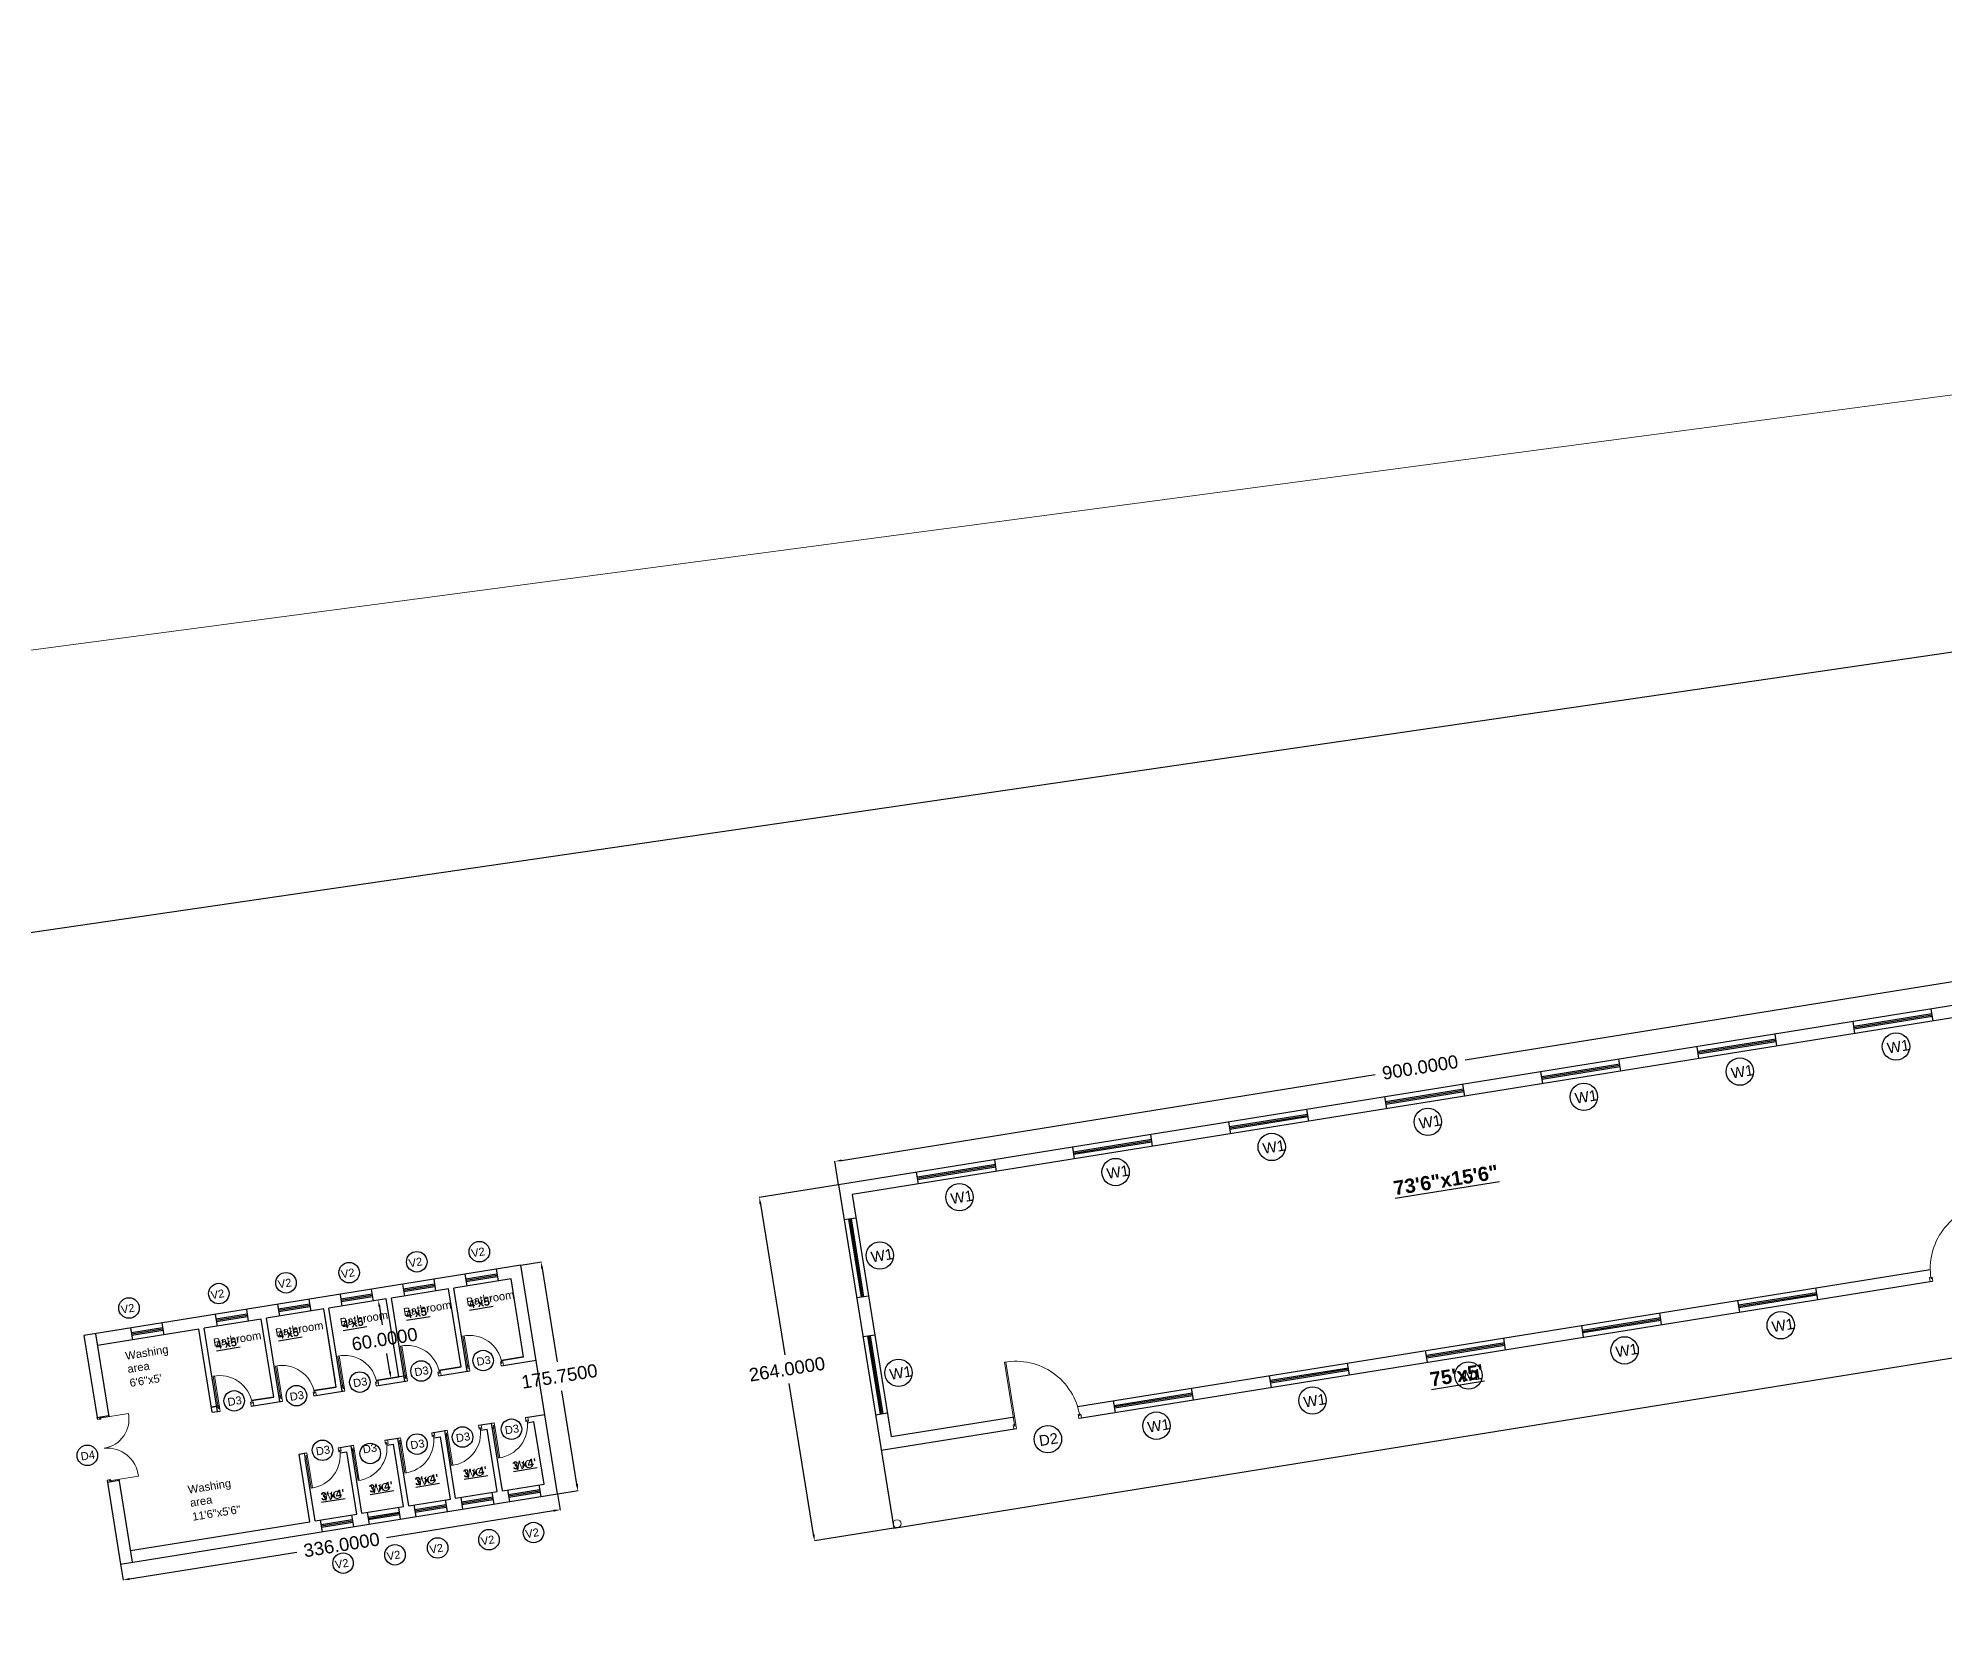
# Model space of a CAD drawing. Header units: metres. Extents: x 625987 to 635197, y 3048449 to 3066446.
# Drawn here: x 634509.96 to 634546.98, y 3063200.13 to 3063230.78 of the extents above; entities that cross this region are included whole.
import ezdxf

# ---------------------------------------------------------------- set-up
doc = ezdxf.new("R2010")
doc.units = ezdxf.units.M
for name, color, linetype, lineweight in [('C-CLER-AERO', 253, 'Continuous', 5), ('Doors', 3, 'Continuous', 20), ('Reinforcement bar', 2, 'Continuous', 20)]:
    doc.layers.add(name, color=color, linetype=linetype, lineweight=lineweight)
doc.layers.add('Dimension', color=7, linetype='Continuous')
doc.layers.add('WALL', color=7, linetype='Continuous')
doc.styles.add('ADPI R', font='swiss.ttf')
doc.styles.add('labor camp', font='arial.ttf')
doc.styles.get("Standard").update_dxf_attribs({"font": 'arial.ttf'})
doc.linetypes.add('OLS', pattern='A,4,-2,4,-2,["OLS",ADPI R,S=1.2,R=0,X=-1.7,Y=-0.5],-2,4,-2,4,-2', length=26)
doc.dimstyles.get("Standard").update_dxf_attribs({"dimtxt": 0.18, "dimasz": 0.18, "dimexe": 0.18, "dimexo": 0.0625, "dimgap": 0.09, "dimtad": 0, "dimtih": 1, "dimtoh": 1, "dimdec": 4, "dimzin": 0, "dimdsep": 46, "dimtxsty": 'Standard', "dimcen": 0.09, "dimadec": 0, "dimazin": 0, "dimtfac": 1, "dimtdec": 4, "dimtofl": 0, "dimtmove": 0, "dimatfit": 3, "dimfxl": 1, "dimtolj": 1, "dimtzin": 0, "dimarcsym": 0})

# ---------------------------------------------------------------- blocks, each defined once
blk = doc.blocks.new('*D159')
at = {"layer": 'Defpoints', "color": 0}
for p in [(2437.2, -39.5), (2376.3, -303.5), (2437.2, -303.5)]:
    blk.add_point(p, dxfattribs=at)
at = {"layer": 'Dimension', "color": 0, "lineweight": -2}
for p, q in [((2437.1, -39.5), (2376.1, -39.5)), ((2376.3, -44.5), (2376.3, -160.4)), ((2376.3, -298.5), (2376.3, -182.6)), ((2437.1, -303.5), (2376.1, -303.5))]:
    blk.add_line(p, q, dxfattribs=at)
at = {"layer": 'Dimension', "color": 0}
for points in [[(2375.4, -44.5), (2377.1, -44.5), (2376.3, -39.5)], [(2375.4, -298.5), (2377.1, -298.5), (2376.3, -303.5)]]:
    blk.add_solid(points, dxfattribs=at)
at = {"layer": 'Dimension', "color": 0, "insert": (2376.3, -171.5), "char_height": 10, "attachment_point": 5}
blk.add_mtext('\\A1;264.0000', dxfattribs=at)
blk = doc.blocks.new('*D160')
at = {"layer": 'Defpoints', "color": 0}
for p in [(3337.2, -21.6), (2437.2, -39.5), (3337.2, -39.5)]:
    blk.add_point(p, dxfattribs=at)
at = {"layer": 'Dimension', "color": 0, "lineweight": -2}
for p, q in [((2437.2, -39.5), (2437.2, -21.4)), ((2442.2, -21.6), (2852.7, -21.6)), ((3332.2, -21.6), (2921.7, -21.6)), ((3337.2, -39.5), (3337.2, -21.4))]:
    blk.add_line(p, q, dxfattribs=at)
at = {"layer": 'Dimension', "color": 0}
for points in [[(2442.2, -20.8), (2442.2, -22.4), (2437.2, -21.6)], [(3332.2, -20.8), (3332.2, -22.4), (3337.2, -21.6)]]:
    blk.add_solid(points, dxfattribs=at)
at = {"layer": 'Dimension', "color": 0, "insert": (2887.2, -21.6), "char_height": 10, "attachment_point": 5}
blk.add_mtext('\\A1;900.0000', dxfattribs=at)
blk = doc.blocks.new('*D170')
at = {"layer": 'Defpoints', "color": 0}
for p in [(1853.3, -237.3), (2189.3, -237.3), (2189.3, -249.5)]:
    blk.add_point(p, dxfattribs=at)
at = {"layer": 'Dimension', "color": 0, "lineweight": -2}
for p, q in [((1853.3, -237.4), (1853.3, -249.7)), ((2189.3, -237.4), (2189.3, -249.7)), ((1858.3, -249.5), (1986.8, -249.5)), ((2184.3, -249.5), (2055.8, -249.5))]:
    blk.add_line(p, q, dxfattribs=at)
at = {"layer": 'Dimension', "color": 0}
for points in [[(1858.3, -248.7), (1858.3, -250.3), (1853.3, -249.5)], [(2184.3, -248.7), (2184.3, -250.3), (2189.3, -249.5)]]:
    blk.add_solid(points, dxfattribs=at)
at = {"layer": 'Dimension', "color": 0, "insert": (2021.3, -249.5), "char_height": 10, "attachment_point": 5}
blk.add_mtext('\\A1;336.0000', dxfattribs=at)
blk = doc.blocks.new('*D171')
at = {"layer": 'Defpoints', "color": 0}
for p in [(2189.3, -61.5), (2189.3, -237.3), (2204.9, -237.3)]:
    blk.add_point(p, dxfattribs=at)
at = {"layer": 'Dimension', "color": 0, "lineweight": -2}
for p, q in [((2189.4, -61.5), (2205.1, -61.5)), ((2204.9, -66.5), (2204.9, -138.3)), ((2204.9, -232.3), (2204.9, -160.5)), ((2189.4, -237.3), (2205.1, -237.3))]:
    blk.add_line(p, q, dxfattribs=at)
at = {"layer": 'Dimension', "color": 0}
for points in [[(2204.1, -66.5), (2205.7, -66.5), (2204.9, -61.5)], [(2204.1, -232.3), (2205.7, -232.3), (2204.9, -237.3)]]:
    blk.add_solid(points, dxfattribs=at)
at = {"layer": 'Dimension', "color": 0, "insert": (2204.9, -149.4), "char_height": 10, "attachment_point": 5}
blk.add_mtext('\\A1;175.7500', dxfattribs=at)
blk = doc.blocks.new('*D172')
at = {"layer": 'Defpoints', "color": 0}
for p in [(2084.3, -70.5), (2078.3, -130.5), (2088.3, -130.5)]:
    blk.add_point(p, dxfattribs=at)
at = {"layer": 'Dimension', "color": 0, "lineweight": -2}
for p, q in [((2084.3, -70.5), (2078.2, -70.5)), ((2078.3, -75.5), (2078.3, -89.4)), ((2078.3, -125.5), (2078.3, -111.6)), ((2088.3, -130.5), (2078.2, -130.5))]:
    blk.add_line(p, q, dxfattribs=at)
at = {"layer": 'Dimension', "color": 0}
for points in [[(2077.5, -75.5), (2079.2, -75.5), (2078.3, -70.5)], [(2077.5, -125.5), (2079.2, -125.5), (2078.3, -130.5)]]:
    blk.add_solid(points, dxfattribs=at)
at = {"layer": 'Dimension', "color": 0, "insert": (2078.3, -100.5), "char_height": 10, "attachment_point": 5}
blk.add_mtext('\\A1;60.0000', dxfattribs=at)
blk = doc.blocks.new('army1')
at = {"color": 4}
for p, q in [((2497.19548, -48.53946), (2497.19548, -39.53946)), ((2497.19548, -43.03946), (2557.19548, -43.03946)), ((2557.19548, -48.53946), (2557.19548, -39.53946)), ((2617.19548, -48.53946), (2617.19548, -39.53946)), ((2617.19548, -43.03946), (2677.19548, -43.03946)), ((2677.19548, -48.53946), (2677.19548, -39.53946)), ((2737.19548, -48.53946), (2737.19548, -39.53946)), ((2737.19548, -43.03946), (2797.19548, -43.03946)), ((2797.19548, -48.53946), (2797.19548, -39.53946)), ((2857.19548, -48.53946), (2857.19548, -39.53946)), ((2857.19548, -43.03946), (2917.19548, -43.03946)), ((2917.19548, -48.53946), (2917.19548, -39.53946)), ((2977.19548, -48.53946), (2977.19548, -39.53946)), ((2977.19548, -43.03946), (3037.19548, -43.03946)), ((3037.19548, -48.53946), (3037.19548, -39.53946)), ((3097.19548, -48.53946), (3097.19548, -39.53946)), ((3097.19548, -43.03946), (3157.19548, -43.03946)), ((3157.19548, -48.53946), (3157.19548, -39.53946)), ((3217.19548, -48.53946), (3217.19548, -39.53946)), ((3217.19548, -43.03946), (3277.19548, -43.03946)), ((3277.19548, -48.53946), (3277.19548, -39.53946)), ((2497.19548, -44.03946), (2557.19548, -44.03946)), ((2497.19548, -45.03946), (2557.19548, -45.03946)), ((2617.19548, -44.03946), (2677.19548, -44.03946)), ((2617.19548, -45.03946), (2677.19548, -45.03946)), ((2737.19548, -44.03946), (2797.19548, -44.03946)), ((2737.19548, -45.03946), (2797.19548, -45.03946)), ((2857.19548, -44.03946), (2917.19548, -44.03946)), ((2857.19548, -45.03946), (2917.19548, -45.03946)), ((2977.19548, -44.03946), (3037.19548, -44.03946)), ((2977.19548, -45.03946), (3037.19548, -45.03946)), ((3097.19548, -44.03946), (3157.19548, -44.03946)), ((3097.19548, -45.03946), (3157.19548, -45.03946)), ((3217.19548, -44.03946), (3277.19548, -44.03946)), ((3217.19548, -45.03946), (3277.19548, -45.03946)), ((1889.34163, -61.5398), (1889.34163, -70.5398)), ((1889.34163, -65.0398), (1913.34163, -65.0398)), ((1889.34163, -66.0398), (1913.34163, -66.0398)), ((1889.34163, -67.0398), (1913.34163, -67.0398)), ((1913.34163, -61.5398), (1913.34163, -70.5398)), ((1954.34163, -61.5398), (1954.34163, -70.5398)), ((1954.34163, -61.5398), (1954.34163, -70.5398)), ((1954.34163, -61.5398), (1954.34163, -70.5398)), ((1954.34163, -65.0398), (1978.34163, -65.0398)), ((1954.34163, -65.0398), (1978.34163, -65.0398)), ((1954.34163, -65.0398), (1978.34163, -65.0398)), ((1954.34163, -66.0398), (1978.34163, -66.0398)), ((1954.34163, -66.0398), (1978.34163, -66.0398)), ((1954.34163, -66.0398), (1978.34163, -66.0398)), ((1954.34163, -67.0398), (1978.34163, -67.0398)), ((1954.34163, -67.0398), (1978.34163, -67.0398)), ((1954.34163, -67.0398), (1978.34163, -67.0398)), ((1978.34163, -61.5398), (1978.34163, -70.5398)), ((1978.34163, -61.5398), (1978.34163, -70.5398)), ((1978.34163, -61.5398), (1978.34163, -70.5398)), ((2002.34163, -61.5398), (2002.34163, -70.5398)), ((2002.34163, -61.5398), (2002.34163, -70.5398)), ((2002.34163, -61.5398), (2002.34163, -70.5398)), ((2002.34163, -65.0398), (2026.34163, -65.0398)), ((2002.34163, -65.0398), (2026.34163, -65.0398)), ((2002.34163, -65.0398), (2026.34163, -65.0398)), ((2002.34163, -66.0398), (2026.34163, -66.0398)), ((2002.34163, -66.0398), (2026.34163, -66.0398)), ((2002.34163, -66.0398), (2026.34163, -66.0398)), ((2002.34163, -67.0398), (2026.34163, -67.0398)), ((2002.34163, -67.0398), (2026.34163, -67.0398)), ((2002.34163, -67.0398), (2026.34163, -67.0398)), ((2026.34163, -61.5398), (2026.34163, -70.5398)), ((2026.34163, -61.5398), (2026.34163, -70.5398)), ((2026.34163, -61.5398), (2026.34163, -70.5398)), ((2050.34163, -61.5398), (2050.34163, -70.5398)), ((2050.34163, -61.5398), (2050.34163, -70.5398)), ((2050.34163, -61.5398), (2050.34163, -70.5398)), ((2050.34163, -65.0398), (2074.34163, -65.0398)), ((2050.34163, -65.0398), (2074.34163, -65.0398)), ((2050.34163, -65.0398), (2074.34163, -65.0398)), ((2050.34163, -66.0398), (2074.34163, -66.0398)), ((2050.34163, -66.0398), (2074.34163, -66.0398)), ((2050.34163, -66.0398), (2074.34163, -66.0398)), ((2050.34163, -67.0398), (2074.34163, -67.0398)), ((2050.34163, -67.0398), (2074.34163, -67.0398)), ((2050.34163, -67.0398), (2074.34163, -67.0398)), ((2074.34163, -61.5398), (2074.34163, -70.5398)), ((2074.34163, -61.5398), (2074.34163, -70.5398)), ((2074.34163, -61.5398), (2074.34163, -70.5398)), ((2098.34163, -61.5398), (2098.34163, -70.5398)), ((2098.34163, -61.5398), (2098.34163, -70.5398)), ((2098.34163, -61.5398), (2098.34163, -70.5398)), ((2098.34163, -65.0398), (2122.34163, -65.0398)), ((2098.34163, -65.0398), (2122.34163, -65.0398)), ((2098.34163, -65.0398), (2122.34163, -65.0398)), ((2098.34163, -66.0398), (2122.34163, -66.0398)), ((2098.34163, -66.0398), (2122.34163, -66.0398)), ((2098.34163, -66.0398), (2122.34163, -66.0398)), ((2098.34163, -67.0398), (2122.34163, -67.0398)), ((2098.34163, -67.0398), (2122.34163, -67.0398)), ((2098.34163, -67.0398), (2122.34163, -67.0398)), ((2122.34163, -61.5398), (2122.34163, -70.5398)), ((2122.34163, -61.5398), (2122.34163, -70.5398)), ((2122.34163, -61.5398), (2122.34163, -70.5398)), ((2146.34163, -61.5398), (2146.34163, -70.5398)), ((2146.34163, -61.5398), (2146.34163, -70.5398)), ((2146.34163, -61.5398), (2146.34163, -70.5398)), ((2146.34163, -65.0398), (2170.34163, -65.0398)), ((2146.34163, -65.0398), (2170.34163, -65.0398)), ((2146.34163, -65.0398), (2170.34163, -65.0398)), ((2146.34163, -66.0398), (2170.34163, -66.0398)), ((2146.34163, -66.0398), (2170.34163, -66.0398)), ((2146.34163, -66.0398), (2170.34163, -66.0398)), ((2146.34163, -67.0398), (2170.34163, -67.0398)), ((2146.34163, -67.0398), (2170.34163, -67.0398)), ((2146.34163, -67.0398), (2170.34163, -67.0398)), ((2170.34163, -61.5398), (2170.34163, -70.5398)), ((2170.34163, -61.5398), (2170.34163, -70.5398)), ((2170.34163, -61.5398), (2170.34163, -70.5398)), ((2446.19548, -66.53946), (2437.19548, -66.53946)), ((2440.69548, -126.53946), (2440.69548, -66.53946)), ((2441.69548, -126.53946), (2441.69548, -66.53946)), ((2442.69548, -126.53946), (2442.69548, -66.53946)), ((2446.19548, -126.53946), (2437.19548, -126.53946)), ((2446.19548, -156.53946), (2437.19548, -156.53946)), ((2440.69548, -156.53946), (2440.69548, -216.53946)), ((2441.69548, -156.53946), (2441.69548, -216.53946)), ((2442.69548, -156.53946), (2442.69548, -216.53946)), ((2446.19548, -216.53946), (2437.19548, -216.53946)), ((2008.34163, -228.2898), (2008.34163, -237.2898)), ((2032.34163, -228.2898), (2032.34163, -237.2898)), ((2044.34163, -228.2898), (2044.34163, -237.2898)), ((2068.34163, -228.2898), (2068.34163, -237.2898)), ((2080.34163, -228.2898), (2080.34163, -237.2898)), ((2104.34163, -228.2898), (2104.34163, -237.2898)), ((2116.34163, -228.2898), (2116.34163, -237.2898)), ((2140.34163, -228.2898), (2140.34163, -237.2898)), ((2152.34163, -228.2898), (2152.34163, -237.2898)), ((2176.34163, -228.2898), (2176.34163, -237.2898)), ((2008.34163, -231.7898), (2032.34163, -231.7898)), ((2008.34163, -232.7898), (2032.34163, -232.7898)), ((2008.34163, -233.7898), (2032.34163, -233.7898)), ((2044.34163, -231.7898), (2068.34163, -231.7898)), ((2044.34163, -232.7898), (2068.34163, -232.7898)), ((2044.34163, -233.7898), (2068.34163, -233.7898)), ((2080.34163, -231.7898), (2104.34163, -231.7898)), ((2080.34163, -232.7898), (2104.34163, -232.7898)), ((2080.34163, -233.7898), (2104.34163, -233.7898)), ((2116.34163, -231.7898), (2140.34163, -231.7898)), ((2116.34163, -232.7898), (2140.34163, -232.7898)), ((2116.34163, -233.7898), (2140.34163, -233.7898)), ((2152.34163, -231.7898), (2176.34163, -231.7898)), ((2152.34163, -232.7898), (2176.34163, -232.7898)), ((2152.34163, -233.7898), (2176.34163, -233.7898)), ((2617.19548, -243.53946), (2617.19548, -234.53946)), ((2617.19548, -238.03946), (2677.19548, -238.03946)), ((2617.19548, -239.03946), (2677.19548, -239.03946)), ((2617.19548, -240.03946), (2677.19548, -240.03946)), ((2677.19548, -243.53946), (2677.19548, -234.53946)), ((2737.19548, -243.53946), (2737.19548, -234.53946)), ((2737.19548, -238.03946), (2797.19548, -238.03946)), ((2737.19548, -239.03946), (2797.19548, -239.03946)), ((2737.19548, -240.03946), (2797.19548, -240.03946)), ((2797.19548, -243.53946), (2797.19548, -234.53946)), ((2857.19548, -243.53946), (2857.19548, -234.53946)), ((2857.19548, -238.03946), (2917.19548, -238.03946)), ((2857.19548, -239.03946), (2917.19548, -239.03946)), ((2857.19548, -240.03946), (2917.19548, -240.03946)), ((2917.19548, -243.53946), (2917.19548, -234.53946)), ((2977.19548, -243.53946), (2977.19548, -234.53946)), ((2977.19548, -238.03946), (3037.19548, -238.03946)), ((2977.19548, -239.03946), (3037.19548, -239.03946)), ((2977.19548, -240.03946), (3037.19548, -240.03946)), ((3037.19548, -243.53946), (3037.19548, -234.53946)), ((3097.19548, -243.53946), (3097.19548, -234.53946)), ((3097.19548, -238.03946), (3157.19548, -238.03946)), ((3097.19548, -239.03946), (3157.19548, -239.03946)), ((3097.19548, -240.03946), (3157.19548, -240.03946)), ((3157.19548, -243.53946), (3157.19548, -234.53946))]:
    blk.add_line(p, q, dxfattribs=at)
at = {"color": 5}
for p, q in [((2189.34163, -61.5398), (1853.34163, -61.5398)), ((1940.34163, -70.5398), (1862.34163, -70.5398)), ((1940.34163, -134.5398), (1940.34163, -70.5398)), ((1944.34163, -134.5398), (1944.34163, -70.5398)), ((1988.34163, -70.5398), (1944.34163, -70.5398)), ((1988.34163, -130.5398), (1988.34163, -70.5398)), ((1992.34163, -134.5398), (1992.34163, -70.5398)), ((2036.34163, -70.5398), (1992.34163, -70.5398)), ((2036.34163, -126.5398), (2036.34163, -70.5398)), ((2036.34163, -130.5398), (2036.34163, -70.5398)), ((2040.34163, -134.5398), (2040.34163, -70.5398)), ((2084.34163, -70.5398), (2040.34163, -70.5398)), ((2084.34163, -130.5398), (2084.34163, -70.5398)), ((2088.34163, -134.5398), (2088.34163, -70.5398)), ((2132.34163, -70.5398), (2088.34163, -70.5398)), ((2132.34163, -130.5398), (2132.34163, -70.5398)), ((2136.34163, -134.5398), (2136.34163, -70.5398)), ((2180.34163, -70.5398), (2136.34163, -70.5398)), ((2180.34163, -130.5398), (2180.34163, -70.5398)), ((2189.34163, -237.2898), (2189.34163, -61.5398)), ((1946.34163, -130.5398), (1940.34163, -130.5398)), ((1940.34163, -130.5398), (1946.34163, -130.5398)), ((1940.34163, -134.5398), (1946.34163, -134.5398)), ((1946.34163, -130.5398), (1944.34163, -130.5398)), ((1970.34163, -134.5398), (1994.34163, -134.5398)), ((1988.34163, -130.5398), (1971.2615, -130.5398)), ((1971.2615, -130.5398), (1988.34163, -130.5398)), ((1994.34163, -130.5398), (1992.34163, -130.5398)), ((1994.34163, -130.5398), (1992.34163, -130.5398)), ((2018.34163, -134.5398), (2042.34163, -134.5398)), ((2036.34163, -130.5398), (2019.2615, -130.5398)), ((2019.2615, -130.5398), (2036.34163, -130.5398)), ((2042.34163, -130.5398), (2040.34163, -130.5398)), ((2042.34163, -130.5398), (2040.34163, -130.5398)), ((2066.34163, -134.5398), (2090.34163, -134.5398)), ((2084.34163, -130.5398), (2067.2615, -130.5398)), ((2067.2615, -130.5398), (2084.34163, -130.5398)), ((2090.34163, -130.5398), (2088.34163, -130.5398)), ((2090.34163, -130.5398), (2088.34163, -130.5398)), ((2114.34163, -134.5398), (2138.34163, -134.5398)), ((2132.34163, -130.5398), (2115.2615, -130.5398)), ((2115.2615, -130.5398), (2132.34163, -130.5398)), ((2138.34163, -130.5398), (2136.34163, -130.5398)), ((2138.34163, -130.5398), (2136.34163, -130.5398)), ((2162.34163, -134.5398), (2189.34163, -134.5398)), ((2180.34163, -130.5398), (2163.2615, -130.5398)), ((2163.2615, -130.5398), (2180.34163, -130.5398)), ((2000.34163, -176.2898), (2006.34163, -176.2898)), ((2030.34163, -176.2898), (2042.34163, -176.2898)), ((2031.2615, -180.2898), (2036.34163, -180.2898)), ((2031.2615, -180.2898), (2036.34163, -180.2898)), ((2040.34163, -180.2898), (2042.34163, -180.2898)), ((2040.34163, -180.2898), (2042.34163, -180.2898)), ((2066.34163, -176.2898), (2078.34163, -176.2898)), ((2067.2615, -180.2898), (2072.34163, -180.2898)), ((2067.2615, -180.2898), (2072.34163, -180.2898)), ((2076.34163, -180.2898), (2078.34163, -180.2898)), ((2076.34163, -180.2898), (2078.34163, -180.2898)), ((2102.34163, -176.2898), (2114.34163, -176.2898)), ((2103.2615, -180.2898), (2108.34163, -180.2898)), ((2103.2615, -180.2898), (2108.34163, -180.2898)), ((2108.34163, -228.2898), (2108.34163, -180.2898)), ((2112.34163, -228.2898), (2112.34163, -176.2898)), ((2112.34163, -180.2898), (2114.34163, -180.2898)), ((2112.34163, -180.2898), (2114.34163, -180.2898)), ((2138.34163, -176.2898), (2150.34163, -176.2898)), ((2139.2615, -180.2898), (2144.34163, -180.2898)), ((2139.2615, -180.2898), (2144.34163, -180.2898)), ((2144.34163, -228.2898), (2144.34163, -180.2898)), ((2148.34163, -228.2898), (2148.34163, -176.2898)), ((2148.34163, -180.2898), (2150.34163, -180.2898)), ((2148.34163, -180.2898), (2150.34163, -180.2898)), ((2174.34163, -176.2898), (2189.34163, -176.2898)), ((2175.2615, -180.2898), (2180.34163, -180.2898)), ((2175.2615, -180.2898), (2180.34163, -180.2898)), ((2180.34163, -228.2898), (2180.34163, -180.2898)), ((2040.34163, -228.2898), (2072.34163, -228.2898)), ((2076.34163, -228.2898), (2108.34163, -228.2898)), ((2112.34163, -228.2898), (2144.34163, -228.2898)), ((2148.34163, -228.2898), (2180.34163, -228.2898))]:
    blk.add_line(p, q, dxfattribs=at)
for centre, radius in [((1890.52914, -46.35836), 7.7893), ((1959.55363, -46.35836), 7.7893), ((2011.23283, -46.35836), 7.7893), ((2059.76087, -46.35836), 7.7893), ((2111.77327, -46.35836), 7.7893), ((2159.87382, -46.35836), 7.7893), ((2526.35533, -63.36504), 10.38574), ((2646.35533, -63.36504), 10.38574), ((2766.35533, -63.36504), 10.38574), ((2886.35533, -63.36504), 10.38574), ((3006.35533, -63.36504), 10.38574), ((3126.35533, -63.36504), 10.38574), ((3246.35533, -63.36504), 10.38574), ((2459.56658, -97.46071), 10.38574), ((1958.14542, -128.61464), 7.7893), ((2005.42378, -132.23128), 7.7893), ((2054.55853, -129.66816), 7.7893), ((2101.83995, -128.78296), 7.7893), ((2149.60623, -128.39861), 7.7893), ((1841.52236, -151.74671), 7.7893), ((2018.39865, -176.27679), 7.7893), ((2053.7679, -184.43508), 7.7893), ((2089.96193, -183.04768), 7.7893), ((2124.9631, -183.25494), 7.7893), ((2162.56582, -183.25494), 7.7893), ((2459.36776, -187.66076), 10.38574), ((2563.42093, -255.43052), 10.38574), ((2020.19913, -263.35543), 7.7893), ((2060.0848, -263.35543), 7.7893), ((2092.90145, -263.35543), 7.7893), ((2132.39328, -263.35543), 7.7893), ((2166.59298, -263.35543), 7.7893), ((2646.35533, -258.36504), 10.38574), ((2766.35533, -258.36504), 10.38574), ((2886.35533, -258.36504), 10.38574), ((3006.35533, -258.36504), 10.38574), ((3126.35533, -258.36504), 10.38574)]:
    blk.add_circle(centre, radius)
at = {"layer": 'Doors', "color": 5}
for p, q in [((1945.34163, -131.5398), (1945.34163, -107.5398)), ((1946.34163, -131.5398), (1946.34163, -107.5398)), ((1993.34163, -131.5398), (1993.34163, -107.5398)), ((1994.34163, -131.5398), (1994.34163, -107.5398)), ((2041.34163, -131.5398), (2041.34163, -107.5398)), ((2042.34163, -131.5398), (2042.34163, -107.5398)), ((2089.34163, -131.5398), (2089.34163, -107.5398)), ((2090.34163, -131.5398), (2090.34163, -107.5398)), ((2137.34163, -131.5398), (2137.34163, -107.5398)), ((2138.34163, -131.5398), (2138.34163, -107.5398)), ((1853.34163, -124.4148), (1853.34163, -126.19258)), ((1856.0083, -124.4148), (1853.34163, -124.4148)), ((1853.34163, -126.19258), (1856.0083, -126.19258)), ((1855.11941, -125.30369), (1856.0083, -125.30369)), ((1855.11941, -126.19258), (1855.11941, -125.30369)), ((1856.0083, -126.19258), (1856.0083, -124.4148)), ((1946.34163, -131.5398), (1944.34163, -131.5398)), ((1944.34163, -131.5398), (1944.34163, -134.5398)), ((1944.34163, -134.5398), (1946.34163, -134.5398)), ((1945.34163, -132.5398), (1945.34163, -131.5398)), ((1946.34163, -132.5398), (1945.34163, -132.5398)), ((1946.34163, -134.5398), (1946.34163, -131.5398)), ((1970.34163, -134.5398), (1970.34163, -131.5398)), ((1970.34163, -131.5398), (1972.34163, -131.5398)), ((1970.34163, -132.5398), (1971.34163, -132.5398)), ((1972.34163, -134.5398), (1970.34163, -134.5398)), ((1971.34163, -132.5398), (1971.34163, -131.5398)), ((1972.34163, -134.5398), (1972.34163, -131.5398)), ((1994.34163, -131.5398), (1992.34163, -131.5398)), ((1992.34163, -131.5398), (1992.34163, -134.5398)), ((1992.34163, -134.5398), (1994.34163, -134.5398)), ((1993.34163, -132.5398), (1993.34163, -131.5398)), ((1994.34163, -132.5398), (1993.34163, -132.5398)), ((1994.34163, -134.5398), (1994.34163, -131.5398)), ((2018.34163, -134.5398), (2018.34163, -131.5398)), ((2018.34163, -131.5398), (2020.34163, -131.5398)), ((2018.34163, -132.5398), (2019.34163, -132.5398)), ((2020.34163, -134.5398), (2018.34163, -134.5398)), ((2019.34163, -132.5398), (2019.34163, -131.5398)), ((2020.34163, -134.5398), (2020.34163, -131.5398)), ((2042.34163, -131.5398), (2040.34163, -131.5398)), ((2040.34163, -131.5398), (2040.34163, -134.5398)), ((2040.34163, -134.5398), (2042.34163, -134.5398)), ((2041.34163, -132.5398), (2041.34163, -131.5398)), ((2042.34163, -132.5398), (2041.34163, -132.5398)), ((2042.34163, -134.5398), (2042.34163, -131.5398)), ((2066.34163, -134.5398), (2066.34163, -131.5398)), ((2066.34163, -131.5398), (2068.34163, -131.5398)), ((2066.34163, -132.5398), (2067.34163, -132.5398)), ((2068.34163, -134.5398), (2066.34163, -134.5398)), ((2067.34163, -132.5398), (2067.34163, -131.5398)), ((2068.34163, -134.5398), (2068.34163, -131.5398)), ((2090.34163, -131.5398), (2088.34163, -131.5398)), ((2088.34163, -131.5398), (2088.34163, -134.5398)), ((2088.34163, -134.5398), (2090.34163, -134.5398)), ((2089.34163, -132.5398), (2089.34163, -131.5398)), ((2090.34163, -132.5398), (2089.34163, -132.5398)), ((2090.34163, -134.5398), (2090.34163, -131.5398)), ((2114.34163, -134.5398), (2114.34163, -131.5398)), ((2114.34163, -131.5398), (2116.34163, -131.5398)), ((2114.34163, -132.5398), (2115.34163, -132.5398)), ((2116.34163, -134.5398), (2114.34163, -134.5398)), ((2115.34163, -132.5398), (2115.34163, -131.5398)), ((2116.34163, -134.5398), (2116.34163, -131.5398)), ((2138.34163, -131.5398), (2136.34163, -131.5398)), ((2136.34163, -131.5398), (2136.34163, -134.5398)), ((2136.34163, -134.5398), (2138.34163, -134.5398)), ((2137.34163, -132.5398), (2137.34163, -131.5398)), ((2138.34163, -132.5398), (2137.34163, -132.5398)), ((2138.34163, -134.5398), (2138.34163, -131.5398)), ((2162.34163, -134.5398), (2162.34163, -131.5398)), ((2162.34163, -131.5398), (2164.34163, -131.5398)), ((2162.34163, -132.5398), (2163.34163, -132.5398)), ((2164.34163, -134.5398), (2162.34163, -134.5398)), ((2163.34163, -132.5398), (2163.34163, -131.5398)), ((2164.34163, -134.5398), (2164.34163, -131.5398)), ((1853.34163, -174.4148), (1853.34163, -172.63702)), ((1853.34163, -172.63702), (1856.0083, -172.63702)), ((1855.11941, -172.63702), (1855.11941, -173.52591)), ((1855.11941, -173.52591), (1856.0083, -173.52591)), ((1856.0083, -172.63702), (1856.0083, -174.4148)), ((1856.0083, -174.4148), (1853.34163, -174.4148)), ((2004.34163, -176.2898), (2006.34163, -176.2898)), ((2004.34163, -180.2898), (2004.34163, -176.2898)), ((2006.34163, -179.2898), (2004.34163, -179.2898)), ((2005.34163, -178.2898), (2005.34163, -179.2898)), ((2006.34163, -178.2898), (2005.34163, -178.2898)), ((2005.34163, -179.2898), (2005.34163, -203.2898)), ((2006.34163, -176.2898), (2006.34163, -179.2898)), ((2006.34163, -179.2898), (2006.34163, -203.2898)), ((2032.34163, -176.2898), (2030.34163, -176.2898)), ((2030.34163, -176.2898), (2030.34163, -179.2898)), ((2030.34163, -178.2898), (2031.34163, -178.2898)), ((2030.34163, -179.2898), (2032.34163, -179.2898)), ((2031.34163, -178.2898), (2031.34163, -179.2898)), ((2032.34163, -176.2898), (2032.34163, -179.2898)), ((2040.34163, -176.2898), (2042.34163, -176.2898)), ((2040.34163, -180.2898), (2040.34163, -176.2898)), ((2042.34163, -179.2898), (2040.34163, -179.2898)), ((2041.34163, -178.2898), (2041.34163, -179.2898)), ((2042.34163, -178.2898), (2041.34163, -178.2898)), ((2041.34163, -179.2898), (2041.34163, -203.2898)), ((2042.34163, -176.2898), (2042.34163, -179.2898)), ((2042.34163, -179.2898), (2042.34163, -203.2898)), ((2068.34163, -176.2898), (2066.34163, -176.2898)), ((2066.34163, -176.2898), (2066.34163, -179.2898)), ((2066.34163, -178.2898), (2067.34163, -178.2898)), ((2066.34163, -179.2898), (2068.34163, -179.2898)), ((2067.34163, -178.2898), (2067.34163, -179.2898)), ((2068.34163, -176.2898), (2068.34163, -179.2898)), ((2076.34163, -176.2898), (2078.34163, -176.2898)), ((2076.34163, -179.2898), (2076.34163, -176.2898)), ((2078.34163, -179.2898), (2076.34163, -179.2898)), ((2077.34163, -178.2898), (2077.34163, -179.2898)), ((2078.34163, -178.2898), (2077.34163, -178.2898)), ((2077.34163, -179.2898), (2077.34163, -203.2898)), ((2078.34163, -176.2898), (2078.34163, -179.2898)), ((2078.34163, -179.2898), (2078.34163, -203.2898)), ((2104.34163, -176.2898), (2102.34163, -176.2898)), ((2102.34163, -176.2898), (2102.34163, -179.2898)), ((2102.34163, -178.2898), (2103.34163, -178.2898)), ((2102.34163, -179.2898), (2104.34163, -179.2898)), ((2103.34163, -178.2898), (2103.34163, -179.2898)), ((2104.34163, -176.2898), (2104.34163, -179.2898)), ((2112.34163, -176.2898), (2114.34163, -176.2898)), ((2112.34163, -179.2898), (2112.34163, -176.2898)), ((2114.34163, -179.2898), (2112.34163, -179.2898)), ((2113.34163, -178.2898), (2113.34163, -179.2898)), ((2114.34163, -178.2898), (2113.34163, -178.2898)), ((2113.34163, -179.2898), (2113.34163, -203.2898)), ((2114.34163, -176.2898), (2114.34163, -179.2898)), ((2114.34163, -179.2898), (2114.34163, -203.2898)), ((2140.34163, -176.2898), (2138.34163, -176.2898)), ((2138.34163, -176.2898), (2138.34163, -179.2898)), ((2138.34163, -178.2898), (2139.34163, -178.2898)), ((2138.34163, -179.2898), (2140.34163, -179.2898)), ((2139.34163, -178.2898), (2139.34163, -179.2898)), ((2140.34163, -176.2898), (2140.34163, -179.2898)), ((2148.34163, -176.2898), (2150.34163, -176.2898)), ((2148.34163, -179.2898), (2148.34163, -176.2898)), ((2150.34163, -179.2898), (2148.34163, -179.2898)), ((2149.34163, -178.2898), (2149.34163, -179.2898)), ((2150.34163, -178.2898), (2149.34163, -178.2898)), ((2149.34163, -179.2898), (2149.34163, -203.2898)), ((2150.34163, -176.2898), (2150.34163, -179.2898)), ((2150.34163, -179.2898), (2150.34163, -203.2898)), ((2176.34163, -176.2898), (2174.34163, -176.2898)), ((2174.34163, -176.2898), (2174.34163, -179.2898)), ((2174.34163, -178.2898), (2175.34163, -178.2898)), ((2174.34163, -179.2898), (2176.34163, -179.2898)), ((2175.34163, -178.2898), (2175.34163, -179.2898)), ((2176.34163, -176.2898), (2176.34163, -179.2898))]:
    blk.add_line(p, q, dxfattribs=at)
at = {"layer": 'Doors'}
for p, q in [((2540.05953, -240.53745), (2540.05953, -192.53745)), ((2541.05953, -240.53745), (2541.05953, -192.53745)), ((2541.05953, -240.53745), (2539.05953, -240.53745)), ((2539.05953, -240.53745), (2539.05953, -243.53745)), ((2539.05953, -243.53745), (2541.05953, -243.53745)), ((2540.05953, -241.53745), (2540.05953, -240.53745)), ((2541.05953, -241.53745), (2540.05953, -241.53745)), ((2541.05953, -243.53745), (2541.05953, -240.53745)), ((2589.05953, -243.53745), (2589.05953, -240.53745)), ((2589.05953, -240.53745), (2591.05953, -240.53745)), ((2589.05953, -241.53745), (2590.05953, -241.53745)), ((2591.05953, -243.53745), (2589.05953, -243.53745)), ((2590.05953, -241.53745), (2590.05953, -240.53745)), ((2591.05953, -240.53745), (2591.05953, -243.53745)), ((3245.68261, -240.53933), (3243.68261, -240.53933)), ((3243.68261, -240.53933), (3243.68261, -243.53933)), ((3243.68261, -243.53933), (3245.68261, -243.53933)), ((3244.68261, -241.53933), (3244.68261, -240.53933)), ((3245.68261, -241.53933), (3244.68261, -241.53933)), ((3245.68261, -243.53933), (3245.68261, -240.53933))]:
    blk.add_line(p, q, dxfattribs=at)
for points in [[(1855.11941, -125.30369), (1877.32385, -125.30369)], [(1855.11941, -173.52591), (1877.32385, -173.52591)]]:
    blk.add_lwpolyline(points, dxfattribs=at)
at = {"layer": 'Doors', "color": 5}
blk.add_lwpolyline([(2000.34163, -176.2898), (2004.34163, -176.2898)], dxfattribs=at)
at = {"layer": 'Doors'}
for centre, radius, start, end in [((1946.34163, -132.5398), 25, 0, 92.29244278), ((1994.34163, -132.5398), 25, 0, 92.29244278), ((2042.34163, -132.5398), 25, 0, 92.29244278), ((2090.34163, -132.5398), 25, 0, 92.29244278), ((2138.34163, -132.5398), 25, 0, 92.29244278), ((1855.11941, -126.19258), 22.22222, 270, 2.29244278), ((1853.36495, -172.33885), 23.98829, 357.16354487, 85.80573818), ((2006.34163, -178.2898), 25, 267.70755722, 0), ((2042.34163, -178.2898), 25, 267.70755722, 0), ((2078.34163, -178.2898), 25, 267.70755722, 0), ((2114.34163, -178.2898), 25, 267.70755722, 0), ((2150.34163, -178.2898), 25, 267.70755722, 0), ((2541.05953, -241.53745), 49, 0, 91.16938281), ((3293.68261, -241.53933), 49, 88.83061719, 180)]:
    blk.add_arc(centre, radius, start, end, dxfattribs=at)
at = {"layer": 'Reinforcement bar'}
blk.add_circle((2440.16637, -300.53325), 3, dxfattribs=at)
at = {"layer": 'WALL'}
for p, q in [((2437.19548, -39.53946), (2437.19548, -303.53946)), ((3337.19548, -39.53946), (2437.19548, -39.53946)), ((2446.19548, -48.53946), (2446.19548, -234.53946)), ((3328.19548, -48.53946), (2446.19548, -48.53946)), ((2437.19548, -243.53946), (2541.05953, -243.53946)), ((2446.19548, -234.53946), (2541.05953, -234.53946)), ((2589.55724, -234.53946), (3245.18517, -234.53946)), ((2589.55724, -243.53946), (3245.18517, -243.53946)), ((2437.19548, -303.53946), (3337.19548, -303.53946))]:
    blk.add_line(p, q, dxfattribs=at)
at = {"layer": 'WALL', "color": 5}
for p, q in [((1853.34163, -61.5398), (1853.34163, -126.19258)), ((1862.34163, -61.5398), (1862.34163, -125.30369)), ((1853.34163, -172.63702), (1853.34163, -237.2898)), ((1862.34163, -173.52591), (1862.34163, -237.2898)), ((2000.34163, -228.2898), (2000.34163, -176.2898)), ((2004.34163, -228.2898), (2004.34163, -180.2898)), ((2036.34163, -228.2898), (2036.34163, -180.2898)), ((2040.34163, -228.2898), (2040.34163, -176.2898)), ((2072.34163, -228.2898), (2072.34163, -180.2898)), ((2076.34163, -228.2898), (2076.34163, -176.2898)), ((1862.34163, -228.2898), (2000.34163, -228.2898)), ((2004.34163, -228.2898), (2036.34163, -228.2898)), ((1853.34163, -237.2898), (2189.34163, -237.2898))]:
    blk.add_line(p, q, dxfattribs=at)
for points in [[(1853.34163, -124.4148), (1862.34163, -124.4148)], [(1862.34163, -174.4148), (1853.34163, -174.4148)]]:
    blk.add_lwpolyline(points, dxfattribs=at)
at = {"layer": 'Dimension', "attachment_point": 1, "style": 'labor camp'}
for s, insert, char_height, width in [('V2', (1884.28882, -43.59739), 6.075, 3.6981082), ('V2', (1953.31331, -43.59739), 6.075, 3.6981082), ('V2', (2004.9925, -43.59739), 6.075, 3.6981082), ('V2', (2053.52054, -43.59739), 6.075, 3.6981082), ('V2', (2105.53295, -43.59739), 6.075, 3.6981082), ('V2', (2153.63349, -43.59739), 6.075, 3.6981082), ('W1', (2519.54925, -59.54624), 8.1, 4.9308109), ('W1', (2639.54925, -59.54624), 8.1, 4.9308109), ('W1', (2759.54925, -59.54624), 8.1, 4.9308109), ('W1', (2879.54925, -59.54624), 8.1, 4.9308109), ('W1', (2999.54925, -59.54624), 8.1, 4.9308109), ('W1', (3119.54925, -59.54624), 8.1, 4.9308109), ('W1', (3239.54925, -59.54624), 8.1, 4.9308109), ('Washing area ', (1881.97113, -78.78526), 6.075, 43.25322), ('Bathroom', (1949.50932, -79.5028), 6.075, 43.25322), ("{\\fArial|b1|i0|c0|p34;\\L 4'x5'}", (1950.98356, -81.65849), 6.075, 3.6981082), ('Bathroom', (1997.25115, -79.5028), 6.075, 43.25322), ("{\\fArial|b1|i0|c0|p34;\\L 4'x5'}", (1998.72539, -81.65849), 6.075, 3.6981082), ('Bathroom', (2046.93491, -79.5028), 6.075, 43.25322), ("{\\fArial|b1|i0|c0|p34;\\L 4'x5'}", (2048.40915, -81.65849), 6.075, 3.6981082), ('Bathroom', (2095.65673, -79.5028), 6.075, 43.25322), ("{\\fArial|b1|i0|c0|p34;\\L 4'x5'}", (2097.13097, -81.65849), 6.075, 3.6981082), ('Bathroom', (2144.05403, -79.5028), 6.075, 43.25322), ("{\\fArial|b1|i0|c0|p34;\\L 4'x5'}", (2145.52827, -81.65849), 6.075, 3.6981082), ('6\'6"x5\' ', (1881.97113, -99.5791), 6.075, 43.25322), ('W1', (2452.7605, -93.64192), 8.1, 4.9308109), ('{\\fArial|b1|i0|c0|p34;\\L 73\'6"x15\'6"}', (2852.77773, -103.66941), 10.8, 6.5744146), ('D3', (1953.04086, -125.75055), 6.075, 3.6981082), ('D3', (2000.31922, -129.36719), 6.075, 3.6981082), ('D3', (2049.45397, -126.80407), 6.075, 3.6981082), ('D3', (2096.73539, -125.91886), 6.075, 3.6981082), ('D3', (2144.50167, -125.53452), 6.075, 3.6981082), ('D4', (1836.4178, -148.88261), 6.075, 3.6981082), ('D3', (2013.29408, -173.41269), 6.075, 3.6981082), ('Washing area ', (1912.76441, -186.62767), 6.075, 43.25322), ('D3', (2048.66334, -177.57099), 6.075, 3.6981082), ('D3', (2084.85737, -180.18359), 6.075, 3.6981082), ('D3', (2119.85854, -180.39084), 6.075, 3.6981082), ('D3', (2157.46125, -180.39084), 6.075, 3.6981082), ('W1', (2452.56168, -183.84197), 8.1, 4.9308109), ('11\'6"x5\'6" ', (1912.76441, -207.42151), 6.075, 43.25322), ("{\\fArial|b1|i0|c0|p34;\\L 3'x4'}", (2011.49532, -207.81239), 6.075, 3.6981082), ('WC', (2012.74551, -208.42764), 6.075, 43.25322), ("{\\fArial|b1|i0|c0|p34;\\L 3'x4'}", (2048.68305, -207.81239), 6.075, 3.6981082), ('WC', (2049.93325, -208.42764), 6.075, 43.25322), ("{\\fArial|b1|i0|c0|p34;\\L 3'x4'}", (2083.79519, -207.81239), 6.075, 3.6981082), ('WC', (2085.04538, -208.42764), 6.075, 43.25322), ("{\\fArial|b1|i0|c0|p34;\\L 3'x4'}", (2120.98293, -207.81239), 6.075, 3.6981082), ('WC', (2122.23312, -208.42764), 6.075, 43.25322), ("{\\fArial|b1|i0|c0|p34;\\L 3'x4'}", (2158.94433, -207.81239), 6.075, 3.6981082), ('WC', (2160.19452, -208.42764), 6.075, 43.25322), ('V2', (2013.9588, -260.59445), 6.075, 3.6981082), ('V2', (2053.84447, -260.59445), 6.075, 3.6981082), ('V2', (2086.66113, -260.59445), 6.075, 3.6981082), ('V2', (2126.15295, -260.59445), 6.075, 3.6981082), ('V2', (2160.35266, -260.59445), 6.075, 3.6981082), ('D2', (2556.61485, -251.61173), 8.1, 4.9308109), ('W1', (2639.54925, -254.54624), 8.1, 4.9308109), ('W1', (2759.54925, -254.54624), 8.1, 4.9308109), ("{\\fArial|b1|i0|c0|p34;\\L 75'x5'}", (2857.02191, -251.3686), 10.8, 6.5744146), ('W1', (2879.54925, -254.54624), 8.1, 4.9308109), ('W1', (2999.54925, -254.54624), 8.1, 4.9308109), ('W1', (3119.54925, -254.54624), 8.1, 4.9308109)]:
    blk.add_mtext(s, dxfattribs=dict(at, insert=insert, char_height=char_height, width=width))
at = {"layer": 'Dimension'}
for base, p1, p2, picture, middle in [((3337.19548, -21.61618), (2437.19548, -39.53946), (3337.19548, -39.53946), '*D160', (2887.19548, -21.61618)), ((2189.34163, -249.50741), (1853.34163, -237.2898), (2189.34163, -237.2898), '*D170', (2021.34163, -249.50741))]:
    dim = blk.add_linear_dim(base=base, p1=p1, p2=p2, dimstyle='Standard', override={"dimtxt": 10, "dimasz": 5, "dimgap": 6}, dxfattribs=at)
    dim.commit()
    dim.dimension.update_dxf_attribs({"geometry": picture, "text_midpoint": middle})
for base, p1, p2, picture, middle in [((2376.26407, -303.53946), (2437.19548, -39.53946), (2437.19548, -303.53946), '*D159', (2376.26407, -171.53946)), ((2078.34163, -130.5398), (2084.34163, -70.5398), (2088.34163, -130.5398), '*D172', (2078.34163, -100.5398)), ((2204.89795, -237.2898), (2189.34163, -61.5398), (2189.34163, -237.2898), '*D171', (2204.89795, -149.4148))]:
    dim = blk.add_linear_dim(base=base, p1=p1, p2=p2, angle=90, dimstyle='Standard', override={"dimtxt": 10, "dimasz": 5, "dimgap": 6}, dxfattribs=at)
    dim.commit()
    dim.dimension.update_dxf_attribs({"geometry": picture, "text_midpoint": middle})

msp = doc.modelspace()

# ---------------------------------------------------------------- linework, layer by layer
at = {"elevation": 0.091, "flags": 128}
msp.add_lwpolyline([(634463.383, 3063206.645), (634600.688, 3063226.686)], dxfattribs=at)
msp.add_lwpolyline([(634463.383, 3063206.645), (634600.688, 3063226.686)], dxfattribs=at)
at = {"layer": 'C-CLER-AERO', "linetype": 'OLS', "ltscale": 2.5, "extrusion": (-0.018935, 0.000120907, 0.999821)}
msp.add_line((634236.742, 3063182.585, -1307.749), (634599.183, 3063230.785, -1300.891), dxfattribs=at)

# ---------------------------------------------------------------- block references
at = {"xscale": 0.02557619290188543, "yscale": 0.02557619294350388, "zscale": 0.02557619288594681, "rotation": 9.13654098369661}
msp.add_blockref('army1', (634463.799, 3063199.623, 0.091), dxfattribs=at)

doc.saveas('drawing.dxf')
